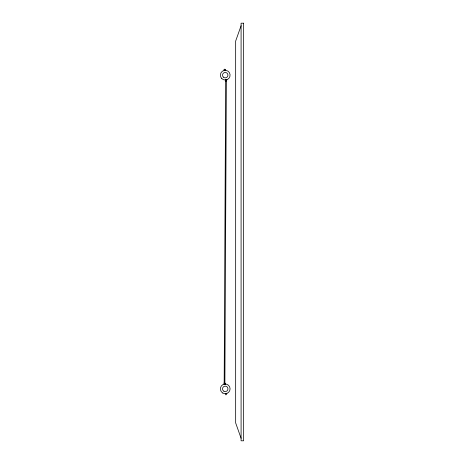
<?xml version="1.0" encoding="UTF-8"?>
<svg xmlns="http://www.w3.org/2000/svg" width="464" height="464" viewBox="0 0 464 464"><rect width="100%" height="100%" fill="white"/><g stroke="black" fill="none" stroke-linecap="round" stroke-linejoin="round"><path stroke-width="0.7" d="M224.17 384.256L225.666 79.744M224.878 383.537L226.368 79.744M241.089 25.746L235.66 41.052L235.66 422.948L241.089 438.254M225.603 70.551L225.33 69.896M226.734 79.68L226.768 79.947M225.51 383.571L225.603 384.25M226.734 393.379L226.768 393.646M225.487 69.658L225.626 70.731M226.71 79.53L226.792 80.127M225.081 70.731L224.878 69.211L224.037 69.322L224.211 70.667M226.183 79.669L226.362 81.014L225.655 81.107L225.481 79.762M225.487 383.357L225.626 384.418M226.71 393.228L226.792 393.826M225.081 384.43L224.878 382.91L224.037 383.02L224.211 384.366M226.183 393.368L226.362 394.713L225.655 394.806L225.481 393.46M243.623 23.2L241.089 23.2L241.089 440.8L243.623 440.8L243.623 23.2M222.807 393.066A4.855 4.855 0 0 0 230.086 388.861A4.855 4.855 0 0 0 222.807 384.662A4.855 4.855 0 0 0 222.807 393.066M223.874 391.216A2.714 2.714 0 0 0 227.946 388.861A2.714 2.714 0 0 0 223.874 386.512A2.714 2.714 0 0 0 223.874 391.216M221.798 78.596A4.855 4.855 0 0 0 229.924 76.421A4.855 4.855 0 0 0 223.973 70.476A4.855 4.855 0 0 0 221.798 78.596M223.312 77.082A2.714 2.714 0 0 0 227.853 75.864A2.714 2.714 0 0 0 224.53 72.541A2.714 2.714 0 0 0 223.312 77.082"/></g></svg>
